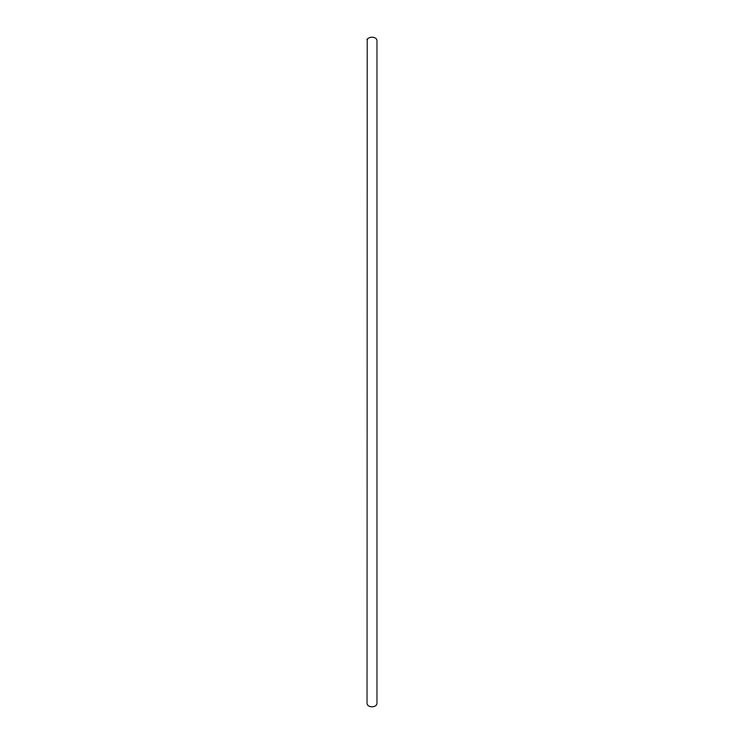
<?xml version="1.0" encoding="UTF-8"?>
<svg xmlns="http://www.w3.org/2000/svg" width="744" height="744" viewBox="0 0 744 744"><rect width="100%" height="100%" fill="white"/><g stroke="black" fill="none" stroke-linecap="round" stroke-linejoin="round"><path stroke-width="1.12" d="M367.211 39.32L367.043 703.936C368.206 707.86 375.794 707.86 376.957 703.936L376.957 40.064C375.757 36.279 369.303 36.316 367.211 39.32"/></g></svg>
